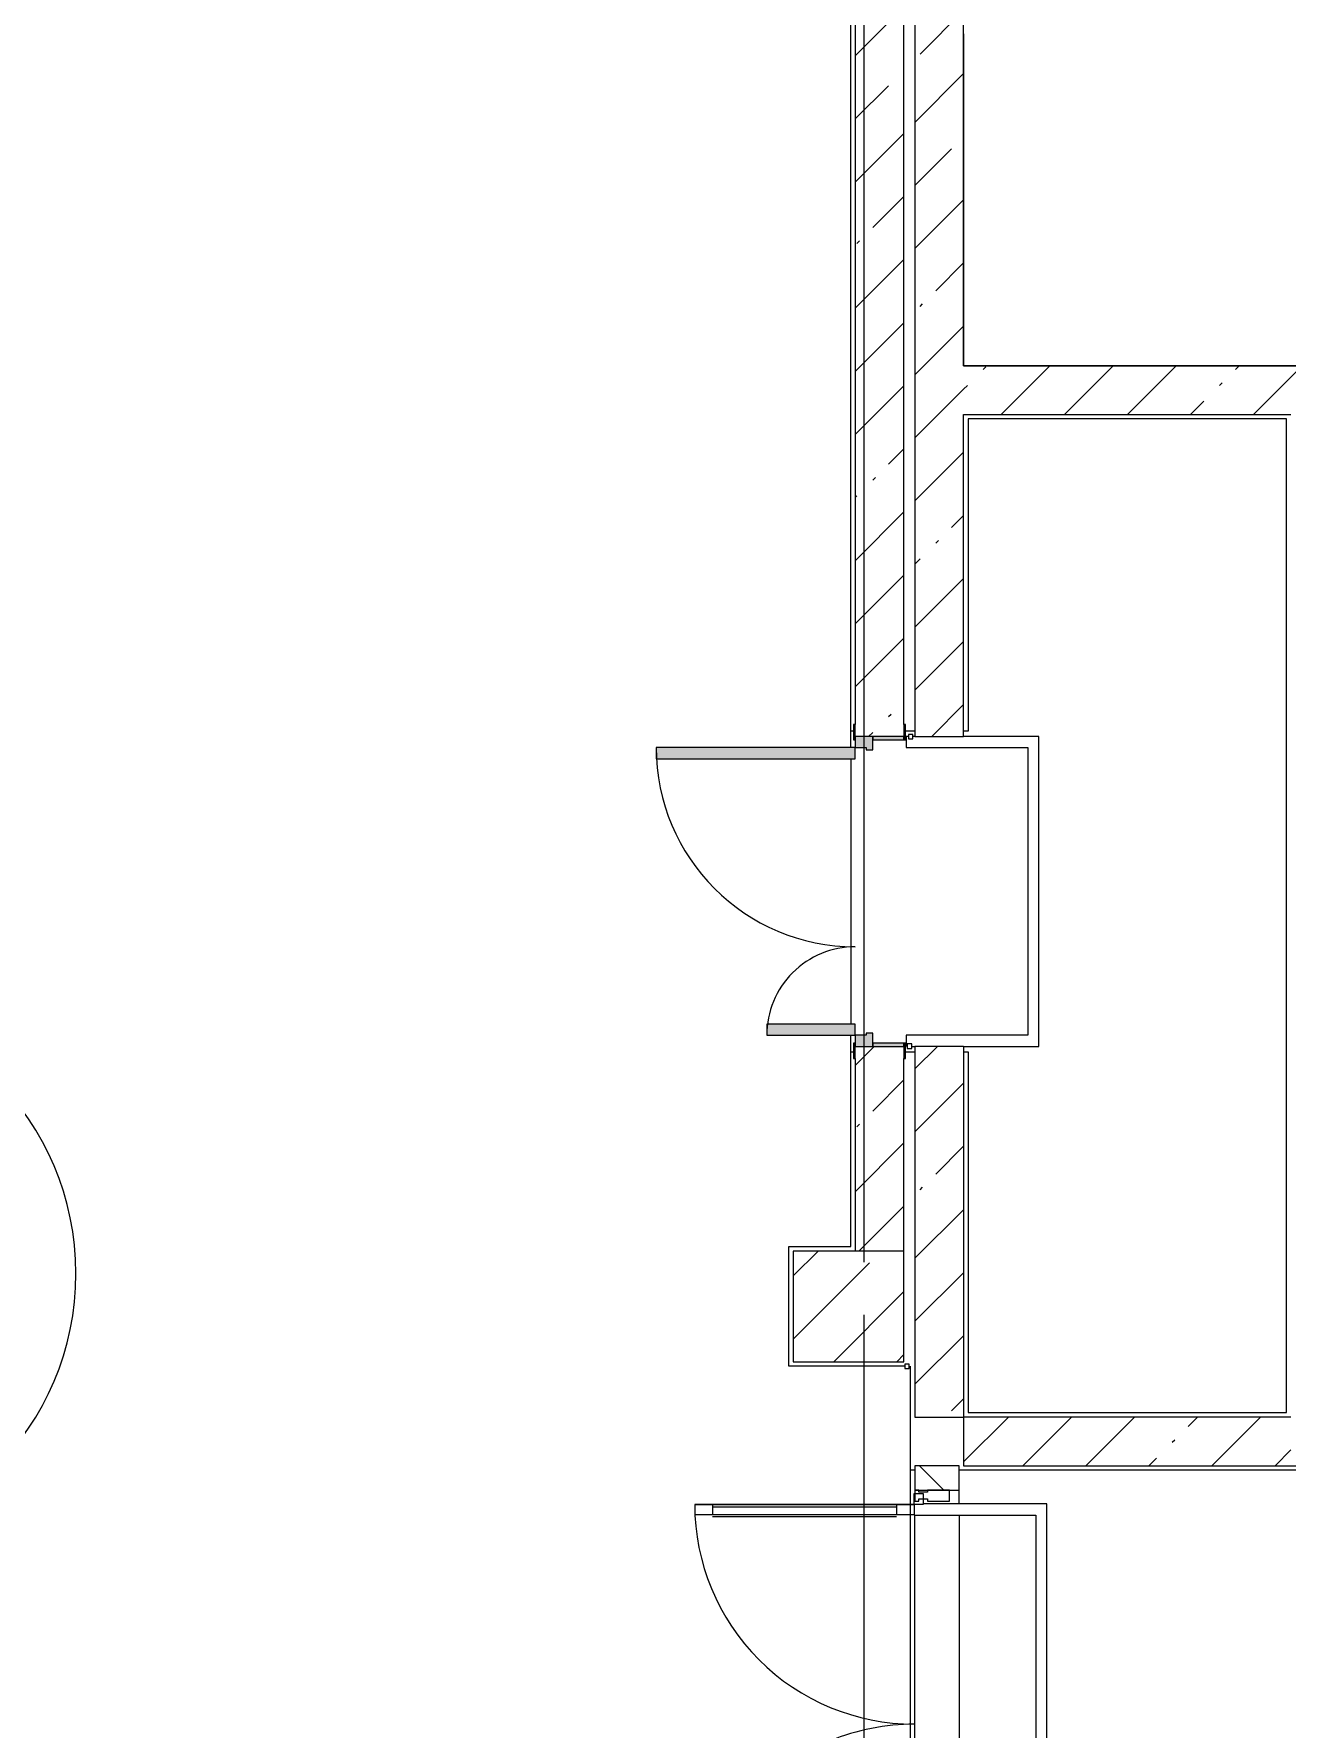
# Model space of a CAD drawing. Header units: millimetres. Extents: x 3991 to 282775, y -8553 to 29560.
# Drawn here: x 183372 to 189038, y 9040 to 16700 of the extents above; entities that cross this region are included whole.
import ezdxf

# ---------------------------------------------------------------- set-up
doc = ezdxf.new("R2010")
doc.units = ezdxf.units.MM
doc.linetypes.add('Осевая', pattern=[1587.5, 317.5, -238.125, 793.75, -238.125])
for name, color, linetype, lineweight in [('A-AREA-IDEN', 7, 'Continuous', 9), ('A-GLAZ-CWMG-2', 7, 'Continuous', 5), ('A-WALL-4', 7, 'Continuous', 5), ('I-WALL-3', 7, 'Continuous', 5), ('S-COLS', 7, 'Continuous', 5), ('S-STRS-MBND-1', 7, 'Continuous', 5), ('Оси', 7, 'Continuous', 9), ('Оси-2', 7, 'Осевая', 9)]:
    doc.layers.add(name, color=color, linetype=linetype, lineweight=lineweight)
for name, color, linetype, lineweight, true_color in [('A-DETL-GENF-4', 7, 'Continuous', 5, 0xaaaaaa), ('A-DETL-GENF-6', 7, 'Continuous', 5, 0x6f9cb0), ('A-DOOR-3', 7, 'Continuous', 5, 0xaaaaaa), ('A-DOOR-4', 7, 'Continuous', 5, 0xe2e2e2), ('A-DOOR-6', 7, 'Continuous', 5, 0x6f9cb0), ('A-DOOR-FRAM-2', 7, 'Continuous', 5, 0xe2e2e2), ('A-DOOR-FRAM-3', 7, 'Continuous', 5, 0xaaaaaa), ('A-FLOR-1', 7, 'Continuous', 5, 0xaaaaaa)]:
    doc.layers.add(name, color=color, linetype=linetype, lineweight=lineweight, true_color=true_color)
pattern_1 = [(45, (148815.1, 0), (-285.123, 285.123), []), (45, (149100.2, 0), (-285.123, 285.123), [504.031, -100.806, 16.764, -84.042])]

# ---------------------------------------------------------------- blocks, each defined once
blk = doc.blocks.new('Дверь_Витражная_остекление_ - ДВН_ДАО_Главный вход_1800 в свету 5-32258809-Общий план 1 этажа с размещением фрагментов 1_1-1_9')
at = {"layer": 'A-DETL-GENF-4'}
for p, q in [((-992.5, -1012.5), (-992.5, -20.8)), ((-992.5, -20.8), (-992.5, -1012.5)), ((-947.5, -1012.5), (-947.5, -20.8)), ((-947.5, -1012.5), (-947.5, -20.8)), ((-992.5, -100), (-947.5, -100)), ((-982.5, -932.5), (-982.5, -100)), ((-938.5, -932.5), (-938.5, -100)), ((-992.5, -932.5), (-947.5, -932.5)), ((-992.5, -1012.5), (-947.5, -1012.5)), ((-992.5, -1012.5), (-947.5, -1012.5))]:
    blk.add_line(p, q, dxfattribs=at)
at = {"layer": 'A-DETL-GENF-6'}
for p, q in [((997.5, -1012.5), (997.5, -20)), ((997.5, -20), (997.5, -1012.5)), ((1042.5, -1012.5), (1042.5, -20)), ((1042.5, -1012.5), (1042.5, -20)), ((988.5, -932.5), (988.5, -100)), ((1042.5, -100), (997.5, -100)), ((1032.5, -932.5), (1032.5, -100)), ((1042.5, -932.5), (997.5, -932.5)), ((1042.5, -1012.5), (997.9, -1012.5)), ((997.9, -1012.5), (1042.5, -1012.5))]:
    blk.add_line(p, q, dxfattribs=at)
at = {"layer": 'A-DOOR-3'}
for p, q in [((-1042.5, 20), (-992.5, 20)), ((-1042.5, -20), (-1042.5, 20)), ((-992.5, 20), (-992.5, -20)), ((-992.5, -20), (-1042.5, -20)), ((-992.5, -1012.5), (-992.5, -20.8))]:
    blk.add_line(p, q, dxfattribs=at)
for centre, start, end in [((-992.5, -20), 270, 0), ((992.5, -20), 180, 202.51601)]:
    blk.add_arc(centre, 992.5, start, end, dxfattribs=at)
at = {"layer": 'A-DOOR-6'}
for p, q in [((992.5, 20), (1042.5, 20)), ((992.5, -20), (992.5, 20)), ((1042.5, 20), (1042.5, -20)), ((1042.5, -20), (992.5, -20)), ((992.5, -1012.5), (992.5, -20.8))]:
    blk.add_line(p, q, dxfattribs=at)
blk.add_arc((992.5, -20), 992.5, 202.51601, 270, dxfattribs=at)
blk = doc.blocks.new('110_Дверь_СКБ_2Ст - Д-2 1450x2100h_Лестничная клетка EIS60-31891763-Общий план 1 этажа с размещением фрагментов 1_1-1_9')
at = {"layer": 'A-DOOR-4'}
for points in [[(612.5, 130), (612.5, 110), (662.5, 110), (662.5, 1010), (612.5, 1010)], [(-637.5, 510), (-637.5, 110), (-587.5, 110), (-587.5, 510)], [(697.5, -110), (712.5, -110), (712.5, 30), (697.5, 30)]]:
    blk.add_hatch(color=256, dxfattribs=at).paths.add_polyline_path(points)
h = blk.add_hatch(color=256, dxfattribs=at)
h.paths.add_polyline_path([(-687.5, 110), (-687.5, 30), (-627.5, 30), (-627.5, 60), (-637.5, 60), (-637.5, 110), (-657.8, 110)])
h.paths.add_polyline_path([(652.5, 60), (652.5, 30), (712.5, 30), (712.5, 110), (662.5, 110), (662.5, 60)])
at = {"layer": 'A-DOOR-FRAM-2'}
for points in [[(-742.5, 118), (-742.5, 110), (-672.5, 115.4), (-672.5, 118), (-712.5, 118)], [(697.5, 118), (697.5, 110), (767.5, 110), (767.5, 118), (712.5, 118)], [(-687.5, -110), (-672.5, -110), (-672.5, 30), (-687.5, 30)], [(-742.5, -118), (-672.5, -118), (-672.5, -110), (-742.5, -110)], [(697.5, -110), (697.5, -118), (767.5, -118), (767.5, -110), (712.5, -110)]]:
    blk.add_hatch(color=256, dxfattribs=at).paths.add_polyline_path(points)
at = {"layer": 'A-DOOR-3'}
for p, q in [((662.5, 1010), (612.5, 1010)), ((612.5, 1010), (612.5, 110)), ((662.5, 110), (662.5, 1010)), ((-637.5, 510), (-637.5, 110)), ((-587.5, 510), (-637.5, 510)), ((-587.5, 110), (-587.5, 510)), ((-637.5, 110), (-587.5, 110)), ((612.5, 110), (662.5, 110))]:
    blk.add_line(p, q, dxfattribs=at)
for centre, radius, start, end in [((662.5, 110), 900, 90, 180), ((-637.5, 110), 400, 360, 90)]:
    blk.add_arc(centre, radius, start, end, dxfattribs=at)
at = {"layer": 'A-DOOR-FRAM-3'}
for p, q in [((-672.5, 118), (-742.5, 118)), ((-742.5, 118), (-742.5, 110)), ((-742.5, 110), (-672.5, 110)), ((-637.5, 110), (-687.5, 110)), ((-687.5, 110), (-687.5, 30)), ((-672.5, 110), (-672.5, 118)), ((-637.5, 60), (-637.5, 110)), ((662.5, 110), (662.5, 60)), ((712.5, 110), (662.5, 110)), ((767.5, 118), (697.5, 118)), ((697.5, 118), (697.5, 110)), ((697.5, 110), (767.5, 110)), ((712.5, 30), (712.5, 110)), ((767.5, 110), (767.5, 118)), ((-687.5, 30), (-627.5, 30)), ((-672.5, 30), (-687.5, 30)), ((-687.5, 30), (-687.5, -110)), ((-672.5, -110), (-672.5, 30)), ((-627.5, 60), (-637.5, 60)), ((-627.5, 30), (-627.5, 60)), ((662.5, 60), (652.5, 60)), ((652.5, 60), (652.5, 30)), ((652.5, 30), (712.5, 30)), ((712.5, 30), (697.5, 30)), ((697.5, 30), (697.5, -110)), ((712.5, -110), (712.5, 30)), ((-672.5, -110), (-742.5, -110)), ((-742.5, -110), (-742.5, -118)), ((-742.5, -118), (-672.5, -118)), ((-687.5, -110), (-672.5, -110)), ((-672.5, -118), (-672.5, -110)), ((697.5, -110), (712.5, -110)), ((767.5, -110), (697.5, -110)), ((697.5, -110), (697.5, -118)), ((697.5, -118), (767.5, -118)), ((767.5, -118), (767.5, -110))]:
    blk.add_line(p, q, dxfattribs=at)
blk = doc.blocks.new('BSC_Колонна _Прямоугольная - 500х500-V237-Общий план 1 этажа с размещением фрагментов 1_1-1_9')
at = {"layer": 'S-COLS'}
h = blk.add_hatch(dxfattribs=at)
h.set_pattern_fill('FP_186', color=256, style=0, pattern_type=2)
h.set_pattern_definition([(45, (-38240, -10950), (-285.123, 285.123), []), (45, (-37954.88, -10950), (-285.123, 285.123), [504.031, -100.806, 16.764, -84.042])])
h.paths.add_polyline_path([(-250, -250), (250, -250), (250, 250), (-250, 250), (-250, -242)])
for p, q in [((250, 250), (-250, 250)), ((-250, 250), (-250, -250)), ((250, -250), (250, 250)), ((-250, -250), (250, -250))]:
    blk.add_line(p, q, dxfattribs=at)
blk = doc.blocks.new('Прямоугольный импост - Импост структурный с накладкой - 160мм Темный-32469899-Общий план 1 этажа с размещением фрагментов 1_1-1_9')
at = {"layer": 'A-GLAZ-CWMG-2'}
for p, q in [((0, 17), (-50, 17)), ((-50, 17), (-50, 0)), ((-50, 0), (-40, 0)), ((-40, 0), (-40, -40)), ((-10, -40), (-10, 0)), ((-10, 0), (0, 0)), ((0, 0), (0, 17)), ((-40, -40), (-50, -40)), ((-50, -40), (-50, -140)), ((0, -40), (-10, -40)), ((0, -140), (0, -40)), ((-50, -140), (0, -140))]:
    blk.add_line(p, q, dxfattribs=at)
blk = doc.blocks.new('Марка_Помещения - Номер-25198446-Общий план 1 этажа с размещением фрагментов 1_1-1_9')
at = {"layer": 'A-AREA-IDEN'}
for start, end in [(360, 180), (180, 360)]:
    blk.add_arc((0, 0), 2.5, start, end, dxfattribs=at)

msp = doc.modelspace()

# ---------------------------------------------------------------- hatches: boundary and pattern name
at = {"layer": 'I-WALL-3'}
h = msp.add_hatch(dxfattribs=at)
h.set_pattern_fill('FP_57', color=256, style=0, pattern_type=2)
h.set_pattern_definition(pattern_1)
h.paths.add_polyline_path([(187305.1, 15200), (187305.1, 21575.3), (187085.1, 21575.3), (187085.1, 15200)])
h.paths.add_polyline_path([(187305.1, 22975.3), (187305.1, 23400), (187085.1, 23400), (187085.1, 22975.3)])
h = msp.add_hatch(dxfattribs=at)
h.set_pattern_fill('FP_57', color=256, style=0, pattern_type=2)
h.set_pattern_definition(pattern_1)
h.paths.add_polyline_path([(187355.1, 10450), (187575.1, 10450), (187573, 12125), (187355.1, 12125), (187355.1, 10680)])
h.paths.add_polyline_path([(187575.1, 13525), (187575.1, 21575.3), (187355.1, 21575.3), (187355.1, 13525)])
h.paths.add_polyline_path([(187575.1, 22975.3), (187575.1, 23420.3), (187355.1, 23420.3), (187355.1, 22975.3), (187525.1, 22975.3)])
h = msp.add_hatch(dxfattribs=at)
h.set_pattern_fill('FP_57', color=256, style=0, pattern_type=2)
h.set_pattern_definition(pattern_1)
h.paths.add_polyline_path([(187251.2, 11200), (187305.1, 11200), (187305.1, 12125), (187085.1, 12125), (187085.1, 11200)])
h.paths.add_polyline_path([(187135.1, 13525), (187305.1, 13525), (187305.1, 15200), (187085.1, 15200), (187085.1, 13525)])
h = msp.add_hatch(dxfattribs=at)
h.set_pattern_fill('FP_57', color=256, style=0, pattern_type=2)
h.set_pattern_definition(pattern_1)
h.paths.add_polyline_path([(187575.1, 14980), (191195.1, 14980), (191195.1, 15200), (187575.1, 15200)])
h = msp.add_hatch(dxfattribs=at)
h.set_pattern_fill('FP_57', color=256, style=0, pattern_type=2)
h.set_pattern_definition(pattern_1)
h.paths.add_polyline_path([(187575.1, 10230), (189055.1, 10230), (189055.1, 10450), (187575.1, 10450)])
h = msp.add_hatch(dxfattribs=at)
h.set_pattern_fill('FP_72', color=256, style=0, pattern_type=2)
h.set_pattern_definition([(135, (148815.1, 0), (-353.5534, -353.5534), [])])
h.paths.add_polyline_path([(187555.1, 10120), (187555.1, 10230), (187355.1, 10230), (187355.1, 10120)])

# ---------------------------------------------------------------- linework, layer by layer
at = {"layer": 'A-FLOR-1'}
for p, q in [((187065.1, 13475), (187065.1, 21550.3)), ((189035.1, 14960), (187595.1, 14960)), ((187595.1, 14960), (187595.1, 13550)), ((189035.1, 10470), (189035.1, 14960)), ((187077.1, 13550), (187065.1, 13550)), ((187355.1, 13550), (187313.1, 13550)), ((187325.6, 13525), (187315.1, 13525)), ((187315.1, 13525), (187315.1, 13475)), ((187355.1, 13525), (187345.6, 13525)), ((187595.1, 13550), (187575.1, 13550)), ((187915.1, 13525), (187575.1, 13525)), ((187915.1, 12125), (187915.1, 13525)), ((187065.1, 13425), (187065.1, 12225)), ((187315.1, 13475), (187865.1, 13475)), ((187865.1, 13475), (187865.1, 12175)), ((187065.1, 11220), (187065.1, 12175)), ((187865.1, 12175), (187315.1, 12175)), ((187315.1, 12175), (187315.1, 12125)), ((187340.6, 12125), (187355.1, 12125)), ((187575.1, 12125), (187915.1, 12125)), ((187065.1, 12100), (187077.1, 12100)), ((187313.1, 12100), (187355.1, 12100)), ((187575.1, 12100), (187595.1, 12100)), ((187595.1, 12100), (187595.1, 10470)), ((186785.1, 10680), (186785.1, 11220)), ((186785.1, 11220), (187065.1, 11220)), ((187309.6, 10680), (186785.1, 10680)), ((187335.1, 7920), (187335.1, 10680)), ((187595.1, 10470), (189035.1, 10470)), ((187355.1, 10210), (187335.1, 10210)), ((191215.1, 10210), (187555.1, 10210)), ((187351.3, 10057.4), (187351.3, 10007.4)), ((187951.3, 10057.4), (187392.1, 10057.4)), ((187951.3, 8070), (187951.3, 10057.4)), ((187351.3, 10007.4), (187901.3, 10007.4)), ((187901.3, 10007.4), (187901.3, 8120))]:
    msp.add_line(p, q, dxfattribs=at)
at = {"layer": 'A-WALL-4'}
for p, q in [((187325.6, 13534), (187325.6, 13514)), ((187345.6, 13534), (187325.6, 13534)), ((187325.6, 13514), (187345.6, 13514)), ((187345.6, 13514), (187345.6, 13534)), ((187340.6, 12136), (187320.6, 12136)), ((187320.6, 12136), (187320.6, 12116)), ((187320.6, 12116), (187340.6, 12116)), ((187340.6, 12116), (187340.6, 12136)), ((187309.6, 10689), (187309.6, 10669)), ((187329.6, 10689), (187309.6, 10689)), ((187309.6, 10669), (187329.6, 10669)), ((187329.6, 10669), (187329.6, 10689))]:
    msp.add_line(p, q, dxfattribs=at)
at = {"layer": 'I-WALL-3'}
for p, q in [((187085.1, 21575.3), (187085.1, 13580)), ((187305.1, 13580), (187305.1, 21575.3)), ((187355.1, 21520.3), (187355.1, 13525)), ((187575.1, 15200), (187575.1, 21520.3)), ((190975.1, 15200), (187575.1, 15200)), ((187575.1, 13525), (187575.1, 14980)), ((187575.1, 14980), (189055.1, 14980)), ((187355.1, 13525), (187575.1, 13525)), ((187575.1, 12125), (187355.1, 12125)), ((187355.1, 12125), (187355.1, 10450)), ((187575.1, 12125), (187575.1, 10230)), ((187085.1, 12070), (187085.1, 11200)), ((187305.1, 11200), (187305.1, 12070)), ((187355.1, 10450), (187575.1, 10450)), ((189055.1, 10450), (187575.1, 10450)), ((187555.1, 10230), (187355.1, 10230)), ((187355.1, 10230), (187355.1, 10120)), ((187555.1, 10057.4), (187555.1, 10230)), ((187575.1, 10230), (191195.1, 10230)), ((187355.1, 10120), (187555.1, 10120)), ((187355.1, 8120), (187355.1, 10007.4)), ((187555.1, 10007.4), (187555.1, 8120))]:
    msp.add_line(p, q, dxfattribs=at)
at = {"layer": 'S-STRS-MBND-1'}
for p, q in [((187575.1, 16700), (187575.1, 15200)), ((187575.1, 15200), (190975.1, 15200))]:
    msp.add_line(p, q, dxfattribs=at)
at = {"layer": 'Оси'}
for p, q in [((187125.1, 11277.7), (187125.1, 23777.7)), ((187125.1, -1906.3), (187125.1, 10593.7))]:
    msp.add_line(p, q, dxfattribs=at)
at = {"layer": 'Оси-2'}
msp.add_line((187125.1, 10593.7), (187125.1, 11277.7), dxfattribs=at)

# ---------------------------------------------------------------- block references
at = {"layer": 'A-AREA-IDEN', "xscale": 499.9999999999995, "yscale": 499.9999999999995, "zscale": 499.9999999999995}
msp.add_blockref('Марка_Помещения - Номер-25198446-Общий план 1 этажа с размещением фрагментов 1_1-1_9', (182312, 11098.3), dxfattribs=at)
at = {"layer": 'A-DOOR-3', "rotation": 89.99999999999991}
msp.add_blockref('110_Дверь_СКБ_2Ст - Д-2 1450x2100h_Лестничная клетка EIS60-31891763-Общий план 1 этажа с размещением фрагментов 1_1-1_9', (187195.1, 12812.5), dxfattribs=at)
at = {"layer": 'A-DOOR-6', "rotation": 269.9999999999999}
msp.add_blockref('Дверь_Витражная_остекление_ - ДВН_ДАО_Главный вход_1800 в свету 5-32258809-Общий план 1 этажа с размещением фрагментов 1_1-1_9', (187372.1, 9062.5), dxfattribs=at)
at = {"layer": 'A-GLAZ-CWMG-2', "rotation": 89.99999999999993}
msp.add_blockref('Прямоугольный импост - Импост структурный с накладкой - 160мм Темный-32469899-Общий план 1 этажа с размещением фрагментов 1_1-1_9', (187372.1, 10120), dxfattribs=at)
at = {"layer": 'S-COLS'}
msp.add_blockref('BSC_Колонна _Прямоугольная - 500х500-V237-Общий план 1 этажа с размещением фрагментов 1_1-1_9', (187055.1, 10950), dxfattribs=at)

doc.saveas('drawing.dxf')
